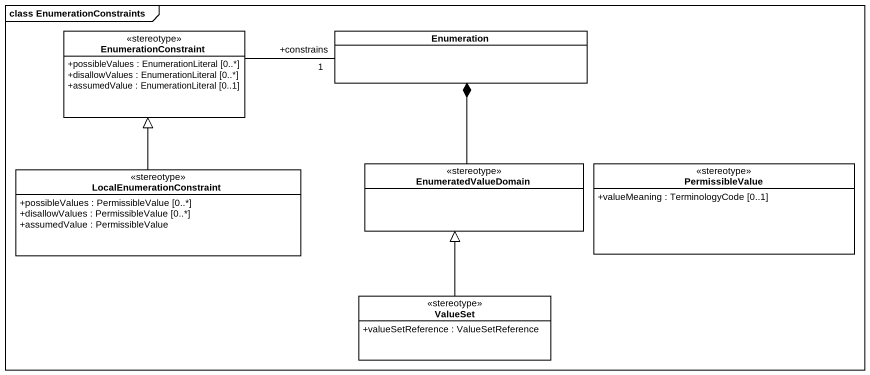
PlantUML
@startuml
mainframe class EnumerationConstraints
hide circle
hide empty members
skinparam classAttributeIconSize 0
class EnumerationConstraint <<stereotype>> {
  +possibleValues : EnumerationLiteral [0..*]
  +disallowValues : EnumerationLiteral [0..*]
  +assumedValue : EnumerationLiteral [0..1]
}
class Enumeration
class LocalEnumerationConstraint <<stereotype>> {
  +possibleValues : PermissibleValue [0..*]
  +disallowValues : PermissibleValue [0..*]
  +assumedValue : PermissibleValue
}
class EnumeratedValueDomain <<stereotype>>
class PermissibleValue <<stereotype>> {
  +valueMeaning : TerminologyCode [0..1]
}
class ValueSet <<stereotype>> {
  +valueSetReference : ValueSetReference
}
EnumerationConstraint -right- "+constrains\n1" Enumeration
LocalEnumerationConstraint -up-|> EnumerationConstraint
EnumeratedValueDomain -up-* Enumeration
ValueSet -up-|> EnumeratedValueDomain
@enduml
